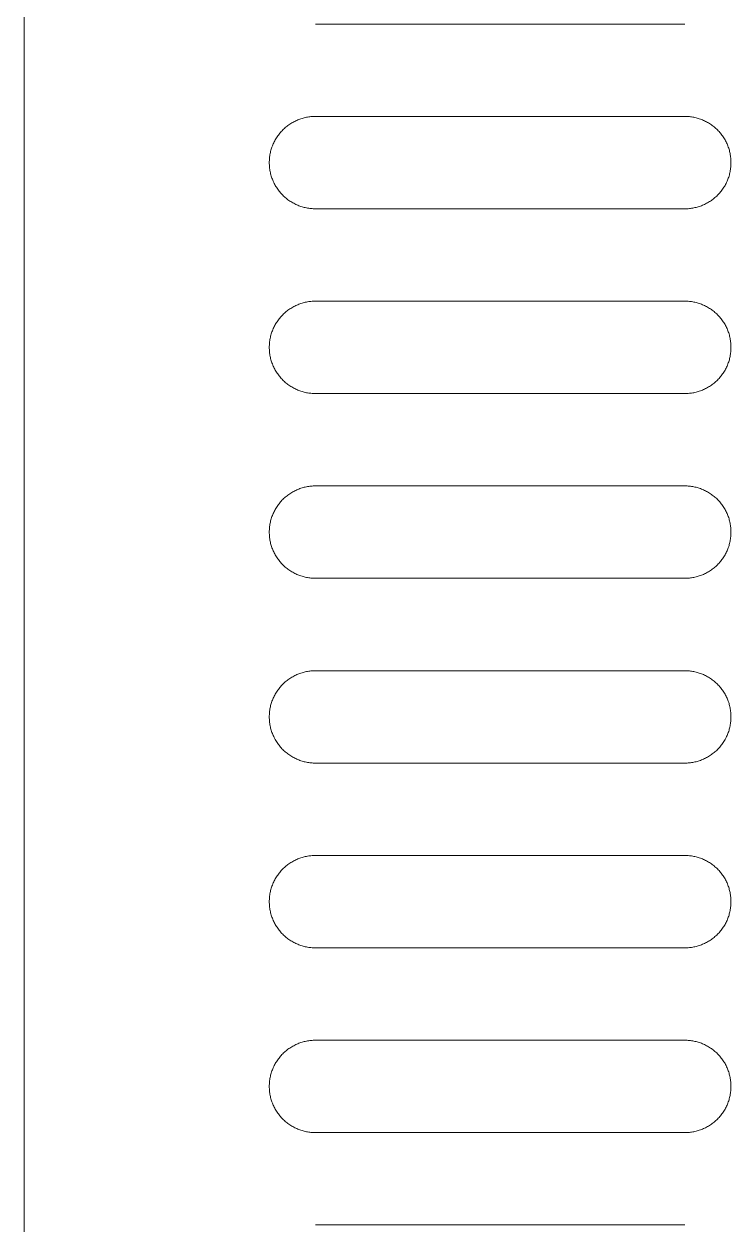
# Model space of a CAD drawing. Header units: millimetres. Extents: x -159872 to 386485, y -250577 to 158966.
# Drawn here: x 368306.4 to 368340.8, y 11184.6 to 11243.1 of the extents above; entities that cross this region are included whole.
import ezdxf

# ---------------------------------------------------------------- set-up
doc = ezdxf.new("R2010")
doc.units = ezdxf.units.MM
doc.layers.get('0').update_dxf_attribs({"lineweight": 25})
doc.layers.add('LDS-equipment-kitchen equipment', color=3, linetype='Continuous', lineweight=13)

# ---------------------------------------------------------------- blocks, each defined once
blk = doc.blocks.new('A$C9600e4bc')
at = {"linetype": 'Continuous', "transparency": 33554687}
for points in [[(0, 1395, 0), (682.4, 1395, 0)], [(80.2, 1383.05, 0), (80.2, 1383.05, 0)], [(89.2, 1383.05, 0), (89.2, 1383.05, 0)], [(98.2, 1383.05, 0), (98.2, 1383.05, 0)], [(107.2, 1383.05, 0), (107.2, 1383.05, 0)], [(116.2, 1383.05, 0), (116.2, 1383.05, 0)], [(125.2, 1383.05, 0), (125.2, 1383.05, 0)], [(73.45, 1380.8, 0), (73.45, 1362.8, 0)], [(77.95, 1380.8, 0), (77.95, 1362.8, 0)], [(82.45, 1380.8, 0), (82.45, 1362.8, 0)], [(86.95, 1380.8, 0), (86.95, 1362.8, 0)], [(91.45, 1380.8, 0), (91.45, 1362.8, 0)], [(95.95, 1380.8, 0), (95.95, 1362.8, 0)], [(100.45, 1380.8, 0), (100.45, 1362.8, 0)], [(104.95, 1380.8, 0), (104.95, 1362.8, 0)], [(109.45, 1380.8, 0), (109.45, 1362.8, 0)], [(113.95, 1380.8, 0), (113.95, 1362.8, 0)], [(118.45, 1380.8, 0), (118.45, 1362.8, 0)], [(122.95, 1380.8, 0), (122.95, 1362.8, 0)], [(127.45, 1380.8, 0), (127.45, 1362.8, 0)], [(131.95, 1380.8, 0), (131.95, 1362.8, 0)], [(80.2, 1360.55, 0), (80.2, 1360.55, 0)], [(89.2, 1360.55, 0), (89.2, 1360.55, 0)], [(98.2, 1360.55, 0), (98.2, 1360.55, 0)], [(107.2, 1360.55, 0), (107.2, 1360.55, 0)], [(116.2, 1360.55, 0), (116.2, 1360.55, 0)], [(125.2, 1360.55, 0), (125.2, 1360.55, 0)]]:
    blk.add_polyline3d(points, dxfattribs=at)
at = {"linetype": 'Continuous'}
for points in [[(77.95, 1380.8, 0), (77.951, 1380.855, 0), (77.953, 1380.91, 0), (77.956, 1380.966, 0), (77.961, 1381.021, 0), (77.967, 1381.075, 0), (77.974, 1381.13, 0), (77.983, 1381.185, 0), (77.993, 1381.239, 0), (78.005, 1381.293, 0), (78.017, 1381.347, 0), (78.031, 1381.4, 0), (78.047, 1381.453, 0), (78.064, 1381.506, 0), (78.082, 1381.558, 0), (78.101, 1381.61, 0), (78.121, 1381.661, 0), (78.143, 1381.712, 0), (78.166, 1381.762, 0), (78.19, 1381.812, 0), (78.216, 1381.861, 0), (78.242, 1381.909, 0), (78.27, 1381.957, 0), (78.299, 1382.004, 0), (78.329, 1382.05, 0), (78.36, 1382.096, 0), (78.393, 1382.14, 0), (78.426, 1382.184, 0), (78.461, 1382.227, 0), (78.496, 1382.27, 0), (78.533, 1382.311, 0), (78.57, 1382.351, 0), (78.609, 1382.391, 0), (78.649, 1382.43, 0), (78.689, 1382.467, 0), (78.73, 1382.504, 0), (78.773, 1382.539, 0), (78.816, 1382.574, 0), (78.86, 1382.607, 0), (78.904, 1382.64, 0), (78.95, 1382.671, 0), (78.996, 1382.701, 0), (79.043, 1382.73, 0), (79.091, 1382.758, 0), (79.139, 1382.784, 0), (79.188, 1382.81, 0), (79.238, 1382.834, 0), (79.288, 1382.857, 0), (79.339, 1382.879, 0), (79.39, 1382.899, 0), (79.442, 1382.918, 0), (79.494, 1382.936, 0), (79.547, 1382.953, 0), (79.6, 1382.969, 0), (79.653, 1382.983, 0), (79.707, 1382.995, 0), (79.761, 1383.007, 0), (79.815, 1383.017, 0), (79.87, 1383.026, 0), (79.925, 1383.033, 0), (79.979, 1383.039, 0), (80.034, 1383.044, 0), (80.09, 1383.047, 0), (80.145, 1383.049, 0), (80.2, 1383.05, 0)], [(80.2, 1383.05, 0), (80.255, 1383.049, 0), (80.31, 1383.047, 0), (80.366, 1383.044, 0), (80.421, 1383.039, 0), (80.475, 1383.033, 0), (80.53, 1383.026, 0), (80.585, 1383.017, 0), (80.639, 1383.007, 0), (80.693, 1382.995, 0), (80.747, 1382.983, 0), (80.8, 1382.969, 0), (80.853, 1382.953, 0), (80.906, 1382.936, 0), (80.958, 1382.918, 0), (81.01, 1382.899, 0), (81.061, 1382.879, 0), (81.112, 1382.857, 0), (81.162, 1382.834, 0), (81.212, 1382.81, 0), (81.261, 1382.784, 0), (81.309, 1382.758, 0), (81.357, 1382.73, 0), (81.404, 1382.701, 0), (81.45, 1382.671, 0), (81.496, 1382.64, 0), (81.54, 1382.607, 0), (81.584, 1382.574, 0), (81.627, 1382.539, 0), (81.67, 1382.504, 0), (81.711, 1382.467, 0), (81.751, 1382.43, 0), (81.791, 1382.391, 0), (81.83, 1382.351, 0), (81.867, 1382.311, 0), (81.904, 1382.27, 0), (81.939, 1382.227, 0), (81.974, 1382.184, 0), (82.007, 1382.14, 0), (82.04, 1382.096, 0), (82.071, 1382.05, 0), (82.101, 1382.004, 0), (82.13, 1381.957, 0), (82.158, 1381.909, 0), (82.184, 1381.861, 0), (82.21, 1381.812, 0), (82.234, 1381.762, 0), (82.257, 1381.712, 0), (82.279, 1381.661, 0), (82.299, 1381.61, 0), (82.318, 1381.558, 0), (82.336, 1381.506, 0), (82.353, 1381.453, 0), (82.368, 1381.4, 0), (82.383, 1381.347, 0), (82.395, 1381.293, 0), (82.407, 1381.239, 0), (82.417, 1381.185, 0), (82.426, 1381.13, 0), (82.433, 1381.075, 0), (82.439, 1381.021, 0), (82.444, 1380.966, 0), (82.447, 1380.91, 0), (82.449, 1380.855, 0), (82.45, 1380.8, 0)], [(86.95, 1380.8, 0), (86.951, 1380.855, 0), (86.953, 1380.91, 0), (86.956, 1380.966, 0), (86.961, 1381.021, 0), (86.967, 1381.075, 0), (86.974, 1381.13, 0), (86.983, 1381.185, 0), (86.993, 1381.239, 0), (87.005, 1381.293, 0), (87.017, 1381.347, 0), (87.032, 1381.4, 0), (87.047, 1381.453, 0), (87.064, 1381.506, 0), (87.082, 1381.558, 0), (87.101, 1381.61, 0), (87.121, 1381.661, 0), (87.143, 1381.712, 0), (87.166, 1381.762, 0), (87.19, 1381.812, 0), (87.216, 1381.861, 0), (87.242, 1381.909, 0), (87.27, 1381.957, 0), (87.299, 1382.004, 0), (87.329, 1382.05, 0), (87.36, 1382.096, 0), (87.393, 1382.14, 0), (87.426, 1382.184, 0), (87.461, 1382.227, 0), (87.496, 1382.27, 0), (87.533, 1382.311, 0), (87.57, 1382.351, 0), (87.609, 1382.391, 0), (87.649, 1382.43, 0), (87.689, 1382.467, 0), (87.73, 1382.504, 0), (87.773, 1382.539, 0), (87.816, 1382.574, 0), (87.86, 1382.607, 0), (87.904, 1382.64, 0), (87.95, 1382.671, 0), (87.996, 1382.701, 0), (88.043, 1382.73, 0), (88.091, 1382.758, 0), (88.139, 1382.784, 0), (88.188, 1382.81, 0), (88.238, 1382.834, 0), (88.288, 1382.857, 0), (88.339, 1382.879, 0), (88.39, 1382.899, 0), (88.442, 1382.918, 0), (88.494, 1382.936, 0), (88.547, 1382.953, 0), (88.6, 1382.969, 0), (88.653, 1382.983, 0), (88.707, 1382.995, 0), (88.761, 1383.007, 0), (88.815, 1383.017, 0), (88.87, 1383.026, 0), (88.925, 1383.033, 0), (88.979, 1383.039, 0), (89.035, 1383.044, 0), (89.09, 1383.047, 0), (89.145, 1383.049, 0), (89.2, 1383.05, 0)], [(89.2, 1383.05, 0), (89.255, 1383.049, 0), (89.31, 1383.047, 0), (89.366, 1383.044, 0), (89.421, 1383.039, 0), (89.475, 1383.033, 0), (89.53, 1383.026, 0), (89.585, 1383.017, 0), (89.639, 1383.007, 0), (89.693, 1382.995, 0), (89.747, 1382.983, 0), (89.8, 1382.969, 0), (89.853, 1382.953, 0), (89.906, 1382.936, 0), (89.958, 1382.918, 0), (90.01, 1382.899, 0), (90.061, 1382.879, 0), (90.112, 1382.857, 0), (90.162, 1382.834, 0), (90.212, 1382.81, 0), (90.261, 1382.784, 0), (90.309, 1382.758, 0), (90.357, 1382.73, 0), (90.404, 1382.701, 0), (90.45, 1382.671, 0), (90.496, 1382.64, 0), (90.54, 1382.607, 0), (90.584, 1382.574, 0), (90.627, 1382.539, 0), (90.67, 1382.504, 0), (90.711, 1382.467, 0), (90.751, 1382.43, 0), (90.791, 1382.391, 0), (90.83, 1382.351, 0), (90.867, 1382.311, 0), (90.904, 1382.27, 0), (90.939, 1382.227, 0), (90.974, 1382.184, 0), (91.007, 1382.14, 0), (91.04, 1382.096, 0), (91.071, 1382.05, 0), (91.101, 1382.004, 0), (91.13, 1381.957, 0), (91.158, 1381.909, 0), (91.184, 1381.861, 0), (91.21, 1381.812, 0), (91.234, 1381.762, 0), (91.257, 1381.712, 0), (91.279, 1381.661, 0), (91.299, 1381.61, 0), (91.319, 1381.558, 0), (91.336, 1381.506, 0), (91.353, 1381.453, 0), (91.369, 1381.4, 0), (91.383, 1381.347, 0), (91.395, 1381.293, 0), (91.407, 1381.239, 0), (91.417, 1381.185, 0), (91.426, 1381.13, 0), (91.433, 1381.075, 0), (91.439, 1381.021, 0), (91.444, 1380.966, 0), (91.447, 1380.91, 0), (91.449, 1380.855, 0), (91.45, 1380.8, 0)], [(95.95, 1380.8, 0), (95.951, 1380.855, 0), (95.953, 1380.91, 0), (95.956, 1380.966, 0), (95.961, 1381.021, 0), (95.967, 1381.075, 0), (95.974, 1381.13, 0), (95.983, 1381.185, 0), (95.993, 1381.239, 0), (96.005, 1381.293, 0), (96.017, 1381.347, 0), (96.031, 1381.4, 0), (96.047, 1381.453, 0), (96.064, 1381.506, 0), (96.081, 1381.558, 0), (96.101, 1381.61, 0), (96.121, 1381.661, 0), (96.143, 1381.712, 0), (96.166, 1381.762, 0), (96.19, 1381.812, 0), (96.216, 1381.861, 0), (96.242, 1381.909, 0), (96.27, 1381.957, 0), (96.299, 1382.004, 0), (96.329, 1382.05, 0), (96.36, 1382.096, 0), (96.393, 1382.14, 0), (96.426, 1382.184, 0), (96.461, 1382.227, 0), (96.496, 1382.27, 0), (96.533, 1382.311, 0), (96.57, 1382.351, 0), (96.609, 1382.391, 0), (96.649, 1382.43, 0), (96.689, 1382.467, 0), (96.73, 1382.504, 0), (96.773, 1382.539, 0), (96.816, 1382.574, 0), (96.86, 1382.607, 0), (96.904, 1382.64, 0), (96.95, 1382.671, 0), (96.996, 1382.701, 0), (97.043, 1382.73, 0), (97.091, 1382.758, 0), (97.139, 1382.784, 0), (97.188, 1382.81, 0), (97.238, 1382.834, 0), (97.288, 1382.857, 0), (97.339, 1382.879, 0), (97.39, 1382.899, 0), (97.442, 1382.918, 0), (97.494, 1382.936, 0), (97.547, 1382.953, 0), (97.6, 1382.969, 0), (97.653, 1382.983, 0), (97.707, 1382.995, 0), (97.761, 1383.007, 0), (97.815, 1383.017, 0), (97.87, 1383.026, 0), (97.925, 1383.033, 0), (97.979, 1383.039, 0), (98.034, 1383.044, 0), (98.09, 1383.047, 0), (98.145, 1383.049, 0), (98.2, 1383.05, 0)], [(98.2, 1383.05, 0), (98.255, 1383.049, 0), (98.31, 1383.047, 0), (98.365, 1383.044, 0), (98.421, 1383.039, 0), (98.475, 1383.033, 0), (98.53, 1383.026, 0), (98.585, 1383.017, 0), (98.639, 1383.007, 0), (98.693, 1382.995, 0), (98.747, 1382.983, 0), (98.8, 1382.969, 0), (98.853, 1382.953, 0), (98.906, 1382.936, 0), (98.958, 1382.918, 0), (99.01, 1382.899, 0), (99.061, 1382.879, 0), (99.112, 1382.857, 0), (99.162, 1382.834, 0), (99.212, 1382.81, 0), (99.261, 1382.784, 0), (99.309, 1382.758, 0), (99.357, 1382.73, 0), (99.404, 1382.701, 0), (99.45, 1382.671, 0), (99.496, 1382.64, 0), (99.54, 1382.607, 0), (99.584, 1382.574, 0), (99.627, 1382.539, 0), (99.67, 1382.504, 0), (99.711, 1382.467, 0), (99.751, 1382.43, 0), (99.791, 1382.391, 0), (99.83, 1382.351, 0), (99.867, 1382.311, 0), (99.904, 1382.27, 0), (99.939, 1382.227, 0), (99.974, 1382.184, 0), (100.007, 1382.14, 0), (100.04, 1382.096, 0), (100.071, 1382.05, 0), (100.101, 1382.004, 0), (100.13, 1381.957, 0), (100.158, 1381.909, 0), (100.184, 1381.861, 0), (100.21, 1381.812, 0), (100.234, 1381.762, 0), (100.257, 1381.712, 0), (100.279, 1381.661, 0), (100.299, 1381.61, 0), (100.318, 1381.558, 0), (100.336, 1381.506, 0), (100.353, 1381.453, 0), (100.368, 1381.4, 0), (100.383, 1381.347, 0), (100.395, 1381.293, 0), (100.407, 1381.239, 0), (100.417, 1381.185, 0), (100.426, 1381.13, 0), (100.433, 1381.075, 0), (100.439, 1381.021, 0), (100.444, 1380.966, 0), (100.447, 1380.91, 0), (100.449, 1380.855, 0), (100.45, 1380.8, 0)], [(104.95, 1380.8, 0), (104.951, 1380.855, 0), (104.953, 1380.91, 0), (104.956, 1380.966, 0), (104.961, 1381.021, 0), (104.967, 1381.075, 0), (104.974, 1381.13, 0), (104.983, 1381.185, 0), (104.993, 1381.239, 0), (105.005, 1381.293, 0), (105.017, 1381.347, 0), (105.032, 1381.4, 0), (105.047, 1381.453, 0), (105.064, 1381.506, 0), (105.082, 1381.558, 0), (105.101, 1381.61, 0), (105.121, 1381.661, 0), (105.143, 1381.712, 0), (105.166, 1381.762, 0), (105.19, 1381.812, 0), (105.216, 1381.861, 0), (105.242, 1381.909, 0), (105.27, 1381.957, 0), (105.299, 1382.004, 0), (105.329, 1382.05, 0), (105.36, 1382.096, 0), (105.393, 1382.14, 0), (105.426, 1382.184, 0), (105.461, 1382.227, 0), (105.496, 1382.27, 0), (105.533, 1382.311, 0), (105.57, 1382.351, 0), (105.609, 1382.391, 0), (105.649, 1382.43, 0), (105.689, 1382.467, 0), (105.73, 1382.504, 0), (105.773, 1382.539, 0), (105.816, 1382.574, 0), (105.86, 1382.607, 0), (105.904, 1382.64, 0), (105.95, 1382.671, 0), (105.996, 1382.701, 0), (106.043, 1382.73, 0), (106.091, 1382.758, 0), (106.139, 1382.784, 0), (106.188, 1382.81, 0), (106.238, 1382.834, 0), (106.288, 1382.857, 0), (106.339, 1382.879, 0), (106.39, 1382.899, 0), (106.442, 1382.918, 0), (106.494, 1382.936, 0), (106.547, 1382.953, 0), (106.6, 1382.969, 0), (106.653, 1382.983, 0), (106.707, 1382.995, 0), (106.761, 1383.007, 0), (106.815, 1383.017, 0), (106.87, 1383.026, 0), (106.925, 1383.033, 0), (106.979, 1383.039, 0), (107.034, 1383.044, 0), (107.09, 1383.047, 0), (107.145, 1383.049, 0), (107.2, 1383.05, 0)], [(107.2, 1383.05, 0), (107.255, 1383.049, 0), (107.31, 1383.047, 0), (107.366, 1383.044, 0), (107.421, 1383.039, 0), (107.475, 1383.033, 0), (107.53, 1383.026, 0), (107.585, 1383.017, 0), (107.639, 1383.007, 0), (107.693, 1382.995, 0), (107.747, 1382.983, 0), (107.8, 1382.969, 0), (107.853, 1382.953, 0), (107.906, 1382.936, 0), (107.958, 1382.918, 0), (108.01, 1382.899, 0), (108.061, 1382.879, 0), (108.112, 1382.857, 0), (108.162, 1382.834, 0), (108.212, 1382.81, 0), (108.261, 1382.784, 0), (108.309, 1382.758, 0), (108.357, 1382.73, 0), (108.404, 1382.701, 0), (108.45, 1382.671, 0), (108.496, 1382.64, 0), (108.54, 1382.607, 0), (108.584, 1382.574, 0), (108.627, 1382.539, 0), (108.67, 1382.504, 0), (108.711, 1382.467, 0), (108.751, 1382.43, 0), (108.791, 1382.391, 0), (108.83, 1382.351, 0), (108.867, 1382.311, 0), (108.904, 1382.27, 0), (108.939, 1382.227, 0), (108.974, 1382.184, 0), (109.007, 1382.14, 0), (109.04, 1382.096, 0), (109.071, 1382.05, 0), (109.101, 1382.004, 0), (109.13, 1381.957, 0), (109.158, 1381.909, 0), (109.184, 1381.861, 0), (109.21, 1381.812, 0), (109.234, 1381.762, 0), (109.257, 1381.712, 0), (109.279, 1381.661, 0), (109.299, 1381.61, 0), (109.318, 1381.558, 0), (109.336, 1381.506, 0), (109.353, 1381.453, 0), (109.369, 1381.4, 0), (109.383, 1381.347, 0), (109.395, 1381.293, 0), (109.407, 1381.239, 0), (109.417, 1381.185, 0), (109.426, 1381.13, 0), (109.433, 1381.075, 0), (109.439, 1381.021, 0), (109.444, 1380.966, 0), (109.447, 1380.91, 0), (109.449, 1380.855, 0), (109.45, 1380.8, 0)], [(113.95, 1380.8, 0), (113.951, 1380.855, 0), (113.953, 1380.91, 0), (113.956, 1380.966, 0), (113.961, 1381.021, 0), (113.967, 1381.075, 0), (113.974, 1381.13, 0), (113.983, 1381.185, 0), (113.993, 1381.239, 0), (114.005, 1381.293, 0), (114.017, 1381.347, 0), (114.031, 1381.4, 0), (114.047, 1381.453, 0), (114.064, 1381.506, 0), (114.081, 1381.558, 0), (114.101, 1381.61, 0), (114.121, 1381.661, 0), (114.143, 1381.712, 0), (114.166, 1381.762, 0), (114.19, 1381.812, 0), (114.216, 1381.861, 0), (114.242, 1381.909, 0), (114.27, 1381.957, 0), (114.299, 1382.004, 0), (114.329, 1382.05, 0), (114.36, 1382.096, 0), (114.393, 1382.14, 0), (114.426, 1382.184, 0), (114.461, 1382.227, 0), (114.496, 1382.27, 0), (114.533, 1382.311, 0), (114.57, 1382.351, 0), (114.609, 1382.391, 0), (114.648, 1382.43, 0), (114.689, 1382.467, 0), (114.73, 1382.504, 0), (114.773, 1382.539, 0), (114.816, 1382.574, 0), (114.86, 1382.607, 0), (114.904, 1382.64, 0), (114.95, 1382.671, 0), (114.996, 1382.701, 0), (115.043, 1382.73, 0), (115.091, 1382.758, 0), (115.139, 1382.784, 0), (115.188, 1382.81, 0), (115.238, 1382.834, 0), (115.288, 1382.857, 0), (115.339, 1382.879, 0), (115.39, 1382.899, 0), (115.442, 1382.918, 0), (115.494, 1382.936, 0), (115.547, 1382.953, 0), (115.6, 1382.969, 0), (115.653, 1382.983, 0), (115.707, 1382.995, 0), (115.761, 1383.007, 0), (115.815, 1383.017, 0), (115.87, 1383.026, 0), (115.925, 1383.033, 0), (115.979, 1383.039, 0), (116.034, 1383.044, 0), (116.09, 1383.047, 0), (116.145, 1383.049, 0), (116.2, 1383.05, 0)], [(116.2, 1383.05, 0), (116.255, 1383.049, 0), (116.31, 1383.047, 0), (116.365, 1383.044, 0), (116.42, 1383.039, 0), (116.475, 1383.033, 0), (116.53, 1383.026, 0), (116.585, 1383.017, 0), (116.639, 1383.007, 0), (116.693, 1382.995, 0), (116.747, 1382.983, 0), (116.8, 1382.969, 0), (116.853, 1382.953, 0), (116.906, 1382.936, 0), (116.958, 1382.918, 0), (117.01, 1382.899, 0), (117.061, 1382.879, 0), (117.112, 1382.857, 0), (117.162, 1382.834, 0), (117.212, 1382.81, 0), (117.261, 1382.784, 0), (117.309, 1382.758, 0), (117.357, 1382.73, 0), (117.404, 1382.701, 0), (117.45, 1382.671, 0), (117.496, 1382.64, 0), (117.54, 1382.607, 0), (117.584, 1382.574, 0), (117.627, 1382.539, 0), (117.67, 1382.504, 0), (117.711, 1382.467, 0), (117.751, 1382.43, 0), (117.791, 1382.391, 0), (117.83, 1382.351, 0), (117.867, 1382.311, 0), (117.904, 1382.27, 0), (117.939, 1382.227, 0), (117.974, 1382.184, 0), (118.007, 1382.14, 0), (118.04, 1382.096, 0), (118.071, 1382.05, 0), (118.101, 1382.004, 0), (118.13, 1381.957, 0), (118.158, 1381.909, 0), (118.184, 1381.861, 0), (118.21, 1381.812, 0), (118.234, 1381.762, 0), (118.257, 1381.712, 0), (118.279, 1381.661, 0), (118.299, 1381.61, 0), (118.318, 1381.558, 0), (118.336, 1381.506, 0), (118.353, 1381.453, 0), (118.368, 1381.4, 0), (118.383, 1381.347, 0), (118.395, 1381.293, 0), (118.407, 1381.239, 0), (118.417, 1381.185, 0), (118.426, 1381.13, 0), (118.433, 1381.075, 0), (118.439, 1381.021, 0), (118.444, 1380.966, 0), (118.447, 1380.91, 0), (118.449, 1380.855, 0), (118.45, 1380.8, 0)], [(122.95, 1380.8, 0), (122.951, 1380.855, 0), (122.953, 1380.91, 0), (122.956, 1380.966, 0), (122.961, 1381.021, 0), (122.967, 1381.075, 0), (122.974, 1381.13, 0), (122.983, 1381.185, 0), (122.993, 1381.239, 0), (123.005, 1381.293, 0), (123.017, 1381.347, 0), (123.031, 1381.4, 0), (123.047, 1381.453, 0), (123.064, 1381.506, 0), (123.082, 1381.558, 0), (123.101, 1381.61, 0), (123.121, 1381.661, 0), (123.143, 1381.712, 0), (123.166, 1381.762, 0), (123.19, 1381.812, 0), (123.216, 1381.861, 0), (123.242, 1381.909, 0), (123.27, 1381.957, 0), (123.299, 1382.004, 0), (123.329, 1382.05, 0), (123.36, 1382.096, 0), (123.393, 1382.14, 0), (123.426, 1382.184, 0), (123.461, 1382.227, 0), (123.496, 1382.27, 0), (123.533, 1382.311, 0), (123.57, 1382.351, 0), (123.609, 1382.391, 0), (123.649, 1382.43, 0), (123.689, 1382.467, 0), (123.73, 1382.504, 0), (123.773, 1382.539, 0), (123.816, 1382.574, 0), (123.86, 1382.607, 0), (123.904, 1382.64, 0), (123.95, 1382.671, 0), (123.996, 1382.701, 0), (124.043, 1382.73, 0), (124.091, 1382.758, 0), (124.139, 1382.784, 0), (124.188, 1382.81, 0), (124.238, 1382.834, 0), (124.288, 1382.857, 0), (124.339, 1382.879, 0), (124.39, 1382.899, 0), (124.442, 1382.918, 0), (124.494, 1382.936, 0), (124.547, 1382.953, 0), (124.6, 1382.969, 0), (124.653, 1382.983, 0), (124.707, 1382.995, 0), (124.761, 1383.007, 0), (124.815, 1383.017, 0), (124.87, 1383.026, 0), (124.925, 1383.033, 0), (124.979, 1383.039, 0), (125.034, 1383.044, 0), (125.09, 1383.047, 0), (125.145, 1383.049, 0), (125.2, 1383.05, 0)], [(125.2, 1383.05, 0), (125.255, 1383.049, 0), (125.31, 1383.047, 0), (125.366, 1383.044, 0), (125.421, 1383.039, 0), (125.475, 1383.033, 0), (125.53, 1383.026, 0), (125.585, 1383.017, 0), (125.639, 1383.007, 0), (125.693, 1382.995, 0), (125.747, 1382.983, 0), (125.8, 1382.969, 0), (125.853, 1382.953, 0), (125.906, 1382.936, 0), (125.958, 1382.918, 0), (126.01, 1382.899, 0), (126.061, 1382.879, 0), (126.112, 1382.857, 0), (126.162, 1382.834, 0), (126.212, 1382.81, 0), (126.261, 1382.784, 0), (126.309, 1382.758, 0), (126.357, 1382.73, 0), (126.404, 1382.701, 0), (126.45, 1382.671, 0), (126.496, 1382.64, 0), (126.54, 1382.607, 0), (126.584, 1382.574, 0), (126.627, 1382.539, 0), (126.67, 1382.504, 0), (126.711, 1382.467, 0), (126.751, 1382.43, 0), (126.791, 1382.391, 0), (126.83, 1382.351, 0), (126.867, 1382.311, 0), (126.904, 1382.27, 0), (126.939, 1382.227, 0), (126.974, 1382.184, 0), (127.007, 1382.14, 0), (127.04, 1382.096, 0), (127.071, 1382.05, 0), (127.101, 1382.004, 0), (127.13, 1381.957, 0), (127.158, 1381.909, 0), (127.184, 1381.861, 0), (127.21, 1381.812, 0), (127.234, 1381.762, 0), (127.257, 1381.712, 0), (127.279, 1381.661, 0), (127.299, 1381.61, 0), (127.318, 1381.558, 0), (127.336, 1381.506, 0), (127.353, 1381.453, 0), (127.368, 1381.4, 0), (127.383, 1381.347, 0), (127.395, 1381.293, 0), (127.407, 1381.239, 0), (127.417, 1381.185, 0), (127.426, 1381.13, 0), (127.433, 1381.075, 0), (127.439, 1381.021, 0), (127.444, 1380.966, 0), (127.447, 1380.91, 0), (127.449, 1380.855, 0), (127.45, 1380.8, 0)], [(80.2, 1360.55, 0), (80.145, 1360.551, 0), (80.09, 1360.553, 0), (80.034, 1360.556, 0), (79.979, 1360.561, 0), (79.925, 1360.567, 0), (79.87, 1360.574, 0), (79.815, 1360.583, 0), (79.761, 1360.593, 0), (79.707, 1360.605, 0), (79.653, 1360.617, 0), (79.6, 1360.631, 0), (79.547, 1360.647, 0), (79.494, 1360.663, 0), (79.442, 1360.681, 0), (79.39, 1360.701, 0), (79.339, 1360.721, 0), (79.288, 1360.743, 0), (79.238, 1360.766, 0), (79.188, 1360.79, 0), (79.139, 1360.816, 0), (79.091, 1360.842, 0), (79.043, 1360.87, 0), (78.996, 1360.899, 0), (78.95, 1360.929, 0), (78.904, 1360.96, 0), (78.86, 1360.993, 0), (78.816, 1361.026, 0), (78.773, 1361.061, 0), (78.73, 1361.096, 0), (78.689, 1361.133, 0), (78.649, 1361.17, 0), (78.609, 1361.209, 0), (78.57, 1361.248, 0), (78.533, 1361.289, 0), (78.496, 1361.33, 0), (78.461, 1361.373, 0), (78.426, 1361.416, 0), (78.393, 1361.46, 0), (78.36, 1361.504, 0), (78.329, 1361.55, 0), (78.299, 1361.596, 0), (78.27, 1361.643, 0), (78.242, 1361.691, 0), (78.216, 1361.739, 0), (78.19, 1361.788, 0), (78.166, 1361.838, 0), (78.143, 1361.888, 0), (78.121, 1361.939, 0), (78.101, 1361.99, 0), (78.082, 1362.042, 0), (78.064, 1362.094, 0), (78.047, 1362.147, 0), (78.031, 1362.2, 0), (78.017, 1362.253, 0), (78.005, 1362.307, 0), (77.993, 1362.361, 0), (77.983, 1362.415, 0), (77.974, 1362.47, 0), (77.967, 1362.525, 0), (77.961, 1362.579, 0), (77.956, 1362.634, 0), (77.953, 1362.69, 0), (77.951, 1362.745, 0), (77.95, 1362.8, 0)], [(82.45, 1362.8, 0), (82.449, 1362.745, 0), (82.447, 1362.69, 0), (82.444, 1362.634, 0), (82.439, 1362.579, 0), (82.433, 1362.525, 0), (82.426, 1362.47, 0), (82.417, 1362.415, 0), (82.407, 1362.361, 0), (82.395, 1362.307, 0), (82.383, 1362.253, 0), (82.368, 1362.2, 0), (82.353, 1362.147, 0), (82.336, 1362.094, 0), (82.318, 1362.042, 0), (82.299, 1361.99, 0), (82.279, 1361.939, 0), (82.257, 1361.888, 0), (82.234, 1361.838, 0), (82.21, 1361.788, 0), (82.184, 1361.739, 0), (82.158, 1361.691, 0), (82.13, 1361.643, 0), (82.101, 1361.596, 0), (82.071, 1361.55, 0), (82.04, 1361.504, 0), (82.007, 1361.46, 0), (81.974, 1361.416, 0), (81.939, 1361.373, 0), (81.904, 1361.33, 0), (81.867, 1361.289, 0), (81.83, 1361.248, 0), (81.791, 1361.209, 0), (81.751, 1361.17, 0), (81.711, 1361.133, 0), (81.67, 1361.096, 0), (81.627, 1361.061, 0), (81.584, 1361.026, 0), (81.54, 1360.993, 0), (81.496, 1360.96, 0), (81.45, 1360.929, 0), (81.404, 1360.899, 0), (81.357, 1360.87, 0), (81.309, 1360.842, 0), (81.261, 1360.816, 0), (81.212, 1360.79, 0), (81.162, 1360.766, 0), (81.112, 1360.743, 0), (81.061, 1360.721, 0), (81.01, 1360.701, 0), (80.958, 1360.681, 0), (80.906, 1360.663, 0), (80.853, 1360.647, 0), (80.8, 1360.631, 0), (80.747, 1360.617, 0), (80.693, 1360.605, 0), (80.639, 1360.593, 0), (80.585, 1360.583, 0), (80.53, 1360.574, 0), (80.475, 1360.567, 0), (80.421, 1360.561, 0), (80.366, 1360.556, 0), (80.31, 1360.553, 0), (80.255, 1360.551, 0), (80.2, 1360.55, 0)], [(89.2, 1360.55, 0), (89.145, 1360.551, 0), (89.09, 1360.553, 0), (89.035, 1360.556, 0), (88.979, 1360.561, 0), (88.925, 1360.567, 0), (88.87, 1360.574, 0), (88.815, 1360.583, 0), (88.761, 1360.593, 0), (88.707, 1360.605, 0), (88.653, 1360.617, 0), (88.6, 1360.631, 0), (88.547, 1360.647, 0), (88.494, 1360.663, 0), (88.442, 1360.681, 0), (88.39, 1360.701, 0), (88.339, 1360.721, 0), (88.288, 1360.743, 0), (88.238, 1360.766, 0), (88.188, 1360.79, 0), (88.139, 1360.816, 0), (88.091, 1360.842, 0), (88.043, 1360.87, 0), (87.996, 1360.899, 0), (87.95, 1360.929, 0), (87.904, 1360.96, 0), (87.86, 1360.993, 0), (87.816, 1361.026, 0), (87.773, 1361.061, 0), (87.73, 1361.096, 0), (87.689, 1361.133, 0), (87.649, 1361.17, 0), (87.609, 1361.209, 0), (87.57, 1361.248, 0), (87.533, 1361.289, 0), (87.496, 1361.33, 0), (87.461, 1361.373, 0), (87.426, 1361.416, 0), (87.393, 1361.46, 0), (87.36, 1361.504, 0), (87.329, 1361.55, 0), (87.299, 1361.596, 0), (87.27, 1361.643, 0), (87.242, 1361.691, 0), (87.216, 1361.739, 0), (87.19, 1361.788, 0), (87.166, 1361.838, 0), (87.143, 1361.888, 0), (87.121, 1361.939, 0), (87.101, 1361.99, 0), (87.082, 1362.042, 0), (87.064, 1362.094, 0), (87.047, 1362.147, 0), (87.032, 1362.2, 0), (87.017, 1362.253, 0), (87.005, 1362.307, 0), (86.993, 1362.361, 0), (86.983, 1362.415, 0), (86.974, 1362.47, 0), (86.967, 1362.525, 0), (86.961, 1362.579, 0), (86.956, 1362.634, 0), (86.953, 1362.69, 0), (86.951, 1362.745, 0), (86.95, 1362.8, 0)], [(91.45, 1362.8, 0), (91.449, 1362.745, 0), (91.447, 1362.69, 0), (91.444, 1362.634, 0), (91.439, 1362.579, 0), (91.433, 1362.525, 0), (91.426, 1362.47, 0), (91.417, 1362.415, 0), (91.407, 1362.361, 0), (91.395, 1362.307, 0), (91.383, 1362.253, 0), (91.369, 1362.2, 0), (91.353, 1362.147, 0), (91.336, 1362.094, 0), (91.319, 1362.042, 0), (91.299, 1361.99, 0), (91.279, 1361.939, 0), (91.257, 1361.888, 0), (91.234, 1361.838, 0), (91.21, 1361.788, 0), (91.184, 1361.739, 0), (91.158, 1361.691, 0), (91.13, 1361.643, 0), (91.101, 1361.596, 0), (91.071, 1361.55, 0), (91.04, 1361.504, 0), (91.007, 1361.46, 0), (90.974, 1361.416, 0), (90.939, 1361.373, 0), (90.904, 1361.33, 0), (90.867, 1361.289, 0), (90.83, 1361.248, 0), (90.791, 1361.209, 0), (90.751, 1361.17, 0), (90.711, 1361.133, 0), (90.67, 1361.096, 0), (90.627, 1361.061, 0), (90.584, 1361.026, 0), (90.54, 1360.993, 0), (90.496, 1360.96, 0), (90.45, 1360.929, 0), (90.404, 1360.899, 0), (90.357, 1360.87, 0), (90.309, 1360.842, 0), (90.261, 1360.816, 0), (90.212, 1360.79, 0), (90.162, 1360.766, 0), (90.112, 1360.743, 0), (90.061, 1360.721, 0), (90.01, 1360.701, 0), (89.958, 1360.681, 0), (89.906, 1360.663, 0), (89.853, 1360.647, 0), (89.8, 1360.631, 0), (89.747, 1360.617, 0), (89.693, 1360.605, 0), (89.639, 1360.593, 0), (89.585, 1360.583, 0), (89.53, 1360.574, 0), (89.475, 1360.567, 0), (89.421, 1360.561, 0), (89.366, 1360.556, 0), (89.31, 1360.553, 0), (89.255, 1360.551, 0), (89.2, 1360.55, 0)], [(98.2, 1360.55, 0), (98.145, 1360.551, 0), (98.09, 1360.553, 0), (98.034, 1360.556, 0), (97.979, 1360.561, 0), (97.925, 1360.567, 0), (97.87, 1360.574, 0), (97.815, 1360.583, 0), (97.761, 1360.593, 0), (97.707, 1360.605, 0), (97.653, 1360.617, 0), (97.6, 1360.631, 0), (97.547, 1360.647, 0), (97.494, 1360.663, 0), (97.442, 1360.681, 0), (97.39, 1360.701, 0), (97.339, 1360.721, 0), (97.288, 1360.743, 0), (97.238, 1360.766, 0), (97.188, 1360.79, 0), (97.139, 1360.816, 0), (97.091, 1360.842, 0), (97.043, 1360.87, 0), (96.996, 1360.899, 0), (96.95, 1360.929, 0), (96.904, 1360.96, 0), (96.86, 1360.993, 0), (96.816, 1361.026, 0), (96.773, 1361.061, 0), (96.73, 1361.096, 0), (96.689, 1361.133, 0), (96.649, 1361.17, 0), (96.609, 1361.209, 0), (96.57, 1361.248, 0), (96.533, 1361.289, 0), (96.496, 1361.33, 0), (96.461, 1361.373, 0), (96.426, 1361.416, 0), (96.393, 1361.46, 0), (96.36, 1361.504, 0), (96.329, 1361.55, 0), (96.299, 1361.596, 0), (96.27, 1361.643, 0), (96.242, 1361.691, 0), (96.216, 1361.739, 0), (96.19, 1361.788, 0), (96.166, 1361.838, 0), (96.143, 1361.888, 0), (96.121, 1361.939, 0), (96.101, 1361.99, 0), (96.081, 1362.042, 0), (96.064, 1362.094, 0), (96.047, 1362.147, 0), (96.031, 1362.2, 0), (96.017, 1362.253, 0), (96.005, 1362.307, 0), (95.993, 1362.361, 0), (95.983, 1362.415, 0), (95.974, 1362.47, 0), (95.967, 1362.525, 0), (95.961, 1362.579, 0), (95.956, 1362.634, 0), (95.953, 1362.69, 0), (95.951, 1362.745, 0), (95.95, 1362.8, 0)], [(100.45, 1362.8, 0), (100.449, 1362.745, 0), (100.447, 1362.69, 0), (100.444, 1362.634, 0), (100.439, 1362.579, 0), (100.433, 1362.525, 0), (100.426, 1362.47, 0), (100.417, 1362.415, 0), (100.407, 1362.361, 0), (100.395, 1362.307, 0), (100.383, 1362.253, 0), (100.368, 1362.2, 0), (100.353, 1362.147, 0), (100.336, 1362.094, 0), (100.318, 1362.042, 0), (100.299, 1361.99, 0), (100.279, 1361.939, 0), (100.257, 1361.888, 0), (100.234, 1361.838, 0), (100.21, 1361.788, 0), (100.184, 1361.739, 0), (100.158, 1361.691, 0), (100.13, 1361.643, 0), (100.101, 1361.596, 0), (100.071, 1361.55, 0), (100.04, 1361.504, 0), (100.007, 1361.46, 0), (99.974, 1361.416, 0), (99.939, 1361.373, 0), (99.904, 1361.33, 0), (99.867, 1361.289, 0), (99.83, 1361.248, 0), (99.791, 1361.209, 0), (99.751, 1361.17, 0), (99.711, 1361.133, 0), (99.67, 1361.096, 0), (99.627, 1361.061, 0), (99.584, 1361.026, 0), (99.54, 1360.993, 0), (99.496, 1360.96, 0), (99.45, 1360.929, 0), (99.404, 1360.899, 0), (99.357, 1360.87, 0), (99.309, 1360.842, 0), (99.261, 1360.816, 0), (99.212, 1360.79, 0), (99.162, 1360.766, 0), (99.112, 1360.743, 0), (99.061, 1360.721, 0), (99.01, 1360.701, 0), (98.958, 1360.681, 0), (98.906, 1360.663, 0), (98.853, 1360.647, 0), (98.8, 1360.631, 0), (98.747, 1360.617, 0), (98.693, 1360.605, 0), (98.639, 1360.593, 0), (98.585, 1360.583, 0), (98.53, 1360.574, 0), (98.475, 1360.567, 0), (98.421, 1360.561, 0), (98.365, 1360.556, 0), (98.31, 1360.553, 0), (98.255, 1360.551, 0), (98.2, 1360.55, 0)], [(107.2, 1360.55, 0), (107.145, 1360.551, 0), (107.09, 1360.553, 0), (107.034, 1360.556, 0), (106.979, 1360.561, 0), (106.925, 1360.567, 0), (106.87, 1360.574, 0), (106.815, 1360.583, 0), (106.761, 1360.593, 0), (106.707, 1360.605, 0), (106.653, 1360.617, 0), (106.6, 1360.631, 0), (106.547, 1360.647, 0), (106.494, 1360.663, 0), (106.442, 1360.681, 0), (106.39, 1360.701, 0), (106.339, 1360.721, 0), (106.288, 1360.743, 0), (106.238, 1360.766, 0), (106.188, 1360.79, 0), (106.139, 1360.816, 0), (106.091, 1360.842, 0), (106.043, 1360.87, 0), (105.996, 1360.899, 0), (105.95, 1360.929, 0), (105.904, 1360.96, 0), (105.86, 1360.993, 0), (105.816, 1361.026, 0), (105.773, 1361.061, 0), (105.73, 1361.096, 0), (105.689, 1361.133, 0), (105.649, 1361.17, 0), (105.609, 1361.209, 0), (105.57, 1361.248, 0), (105.533, 1361.289, 0), (105.496, 1361.33, 0), (105.461, 1361.373, 0), (105.426, 1361.416, 0), (105.393, 1361.46, 0), (105.36, 1361.504, 0), (105.329, 1361.55, 0), (105.299, 1361.596, 0), (105.27, 1361.643, 0), (105.242, 1361.691, 0), (105.216, 1361.739, 0), (105.19, 1361.788, 0), (105.166, 1361.838, 0), (105.143, 1361.888, 0), (105.121, 1361.939, 0), (105.101, 1361.99, 0), (105.082, 1362.042, 0), (105.064, 1362.094, 0), (105.047, 1362.147, 0), (105.032, 1362.2, 0), (105.017, 1362.253, 0), (105.005, 1362.307, 0), (104.993, 1362.361, 0), (104.983, 1362.415, 0), (104.974, 1362.47, 0), (104.967, 1362.525, 0), (104.961, 1362.579, 0), (104.956, 1362.634, 0), (104.953, 1362.69, 0), (104.951, 1362.745, 0), (104.95, 1362.8, 0)], [(109.45, 1362.8, 0), (109.449, 1362.745, 0), (109.447, 1362.69, 0), (109.444, 1362.634, 0), (109.439, 1362.579, 0), (109.433, 1362.525, 0), (109.426, 1362.47, 0), (109.417, 1362.415, 0), (109.407, 1362.361, 0), (109.395, 1362.307, 0), (109.383, 1362.253, 0), (109.369, 1362.2, 0), (109.353, 1362.147, 0), (109.336, 1362.094, 0), (109.318, 1362.042, 0), (109.299, 1361.99, 0), (109.279, 1361.939, 0), (109.257, 1361.888, 0), (109.234, 1361.838, 0), (109.21, 1361.788, 0), (109.184, 1361.739, 0), (109.158, 1361.691, 0), (109.13, 1361.643, 0), (109.101, 1361.596, 0), (109.071, 1361.55, 0), (109.04, 1361.504, 0), (109.007, 1361.46, 0), (108.974, 1361.416, 0), (108.939, 1361.373, 0), (108.904, 1361.33, 0), (108.867, 1361.289, 0), (108.83, 1361.248, 0), (108.791, 1361.209, 0), (108.751, 1361.17, 0), (108.711, 1361.133, 0), (108.67, 1361.096, 0), (108.627, 1361.061, 0), (108.584, 1361.026, 0), (108.54, 1360.993, 0), (108.496, 1360.96, 0), (108.45, 1360.929, 0), (108.404, 1360.899, 0), (108.357, 1360.87, 0), (108.309, 1360.842, 0), (108.261, 1360.816, 0), (108.212, 1360.79, 0), (108.162, 1360.766, 0), (108.112, 1360.743, 0), (108.061, 1360.721, 0), (108.01, 1360.701, 0), (107.958, 1360.681, 0), (107.906, 1360.663, 0), (107.853, 1360.647, 0), (107.8, 1360.631, 0), (107.747, 1360.617, 0), (107.693, 1360.605, 0), (107.639, 1360.593, 0), (107.585, 1360.583, 0), (107.53, 1360.574, 0), (107.475, 1360.567, 0), (107.421, 1360.561, 0), (107.366, 1360.556, 0), (107.31, 1360.553, 0), (107.255, 1360.551, 0), (107.2, 1360.55, 0)], [(116.2, 1360.55, 0), (116.145, 1360.551, 0), (116.09, 1360.553, 0), (116.034, 1360.556, 0), (115.979, 1360.561, 0), (115.925, 1360.567, 0), (115.87, 1360.574, 0), (115.815, 1360.583, 0), (115.761, 1360.593, 0), (115.707, 1360.605, 0), (115.653, 1360.617, 0), (115.6, 1360.631, 0), (115.547, 1360.647, 0), (115.494, 1360.663, 0), (115.442, 1360.681, 0), (115.39, 1360.701, 0), (115.339, 1360.721, 0), (115.288, 1360.743, 0), (115.238, 1360.766, 0), (115.188, 1360.79, 0), (115.139, 1360.816, 0), (115.091, 1360.842, 0), (115.043, 1360.87, 0), (114.996, 1360.899, 0), (114.95, 1360.929, 0), (114.904, 1360.96, 0), (114.86, 1360.993, 0), (114.816, 1361.026, 0), (114.773, 1361.061, 0), (114.73, 1361.096, 0), (114.689, 1361.133, 0), (114.648, 1361.17, 0), (114.609, 1361.209, 0), (114.57, 1361.248, 0), (114.533, 1361.289, 0), (114.496, 1361.33, 0), (114.461, 1361.373, 0), (114.426, 1361.416, 0), (114.393, 1361.46, 0), (114.36, 1361.504, 0), (114.329, 1361.55, 0), (114.299, 1361.596, 0), (114.27, 1361.643, 0), (114.242, 1361.691, 0), (114.216, 1361.739, 0), (114.19, 1361.788, 0), (114.166, 1361.838, 0), (114.143, 1361.888, 0), (114.121, 1361.939, 0), (114.101, 1361.99, 0), (114.081, 1362.042, 0), (114.064, 1362.094, 0), (114.047, 1362.147, 0), (114.031, 1362.2, 0), (114.017, 1362.253, 0), (114.005, 1362.307, 0), (113.993, 1362.361, 0), (113.983, 1362.415, 0), (113.974, 1362.47, 0), (113.967, 1362.525, 0), (113.961, 1362.579, 0), (113.956, 1362.634, 0), (113.953, 1362.69, 0), (113.951, 1362.745, 0), (113.95, 1362.8, 0)], [(118.45, 1362.8, 0), (118.449, 1362.745, 0), (118.447, 1362.69, 0), (118.444, 1362.634, 0), (118.439, 1362.579, 0), (118.433, 1362.525, 0), (118.426, 1362.47, 0), (118.417, 1362.415, 0), (118.407, 1362.361, 0), (118.395, 1362.307, 0), (118.383, 1362.253, 0), (118.368, 1362.2, 0), (118.353, 1362.147, 0), (118.336, 1362.094, 0), (118.318, 1362.042, 0), (118.299, 1361.99, 0), (118.279, 1361.939, 0), (118.257, 1361.888, 0), (118.234, 1361.838, 0), (118.21, 1361.788, 0), (118.184, 1361.739, 0), (118.158, 1361.691, 0), (118.13, 1361.643, 0), (118.101, 1361.596, 0), (118.071, 1361.55, 0), (118.04, 1361.504, 0), (118.007, 1361.46, 0), (117.974, 1361.416, 0), (117.939, 1361.373, 0), (117.904, 1361.33, 0), (117.867, 1361.289, 0), (117.83, 1361.248, 0), (117.791, 1361.209, 0), (117.751, 1361.17, 0), (117.711, 1361.133, 0), (117.67, 1361.096, 0), (117.627, 1361.061, 0), (117.584, 1361.026, 0), (117.54, 1360.993, 0), (117.496, 1360.96, 0), (117.45, 1360.929, 0), (117.404, 1360.899, 0), (117.357, 1360.87, 0), (117.309, 1360.842, 0), (117.261, 1360.816, 0), (117.212, 1360.79, 0), (117.162, 1360.766, 0), (117.112, 1360.743, 0), (117.061, 1360.721, 0), (117.01, 1360.701, 0), (116.958, 1360.681, 0), (116.906, 1360.663, 0), (116.853, 1360.647, 0), (116.8, 1360.631, 0), (116.747, 1360.617, 0), (116.693, 1360.605, 0), (116.639, 1360.593, 0), (116.585, 1360.583, 0), (116.53, 1360.574, 0), (116.475, 1360.567, 0), (116.42, 1360.561, 0), (116.365, 1360.556, 0), (116.31, 1360.553, 0), (116.255, 1360.551, 0), (116.2, 1360.55, 0)], [(125.2, 1360.55, 0), (125.145, 1360.551, 0), (125.09, 1360.553, 0), (125.034, 1360.556, 0), (124.979, 1360.561, 0), (124.925, 1360.567, 0), (124.87, 1360.574, 0), (124.815, 1360.583, 0), (124.761, 1360.593, 0), (124.707, 1360.605, 0), (124.653, 1360.617, 0), (124.6, 1360.631, 0), (124.547, 1360.647, 0), (124.494, 1360.663, 0), (124.442, 1360.681, 0), (124.39, 1360.701, 0), (124.339, 1360.721, 0), (124.288, 1360.743, 0), (124.238, 1360.766, 0), (124.188, 1360.79, 0), (124.139, 1360.816, 0), (124.091, 1360.842, 0), (124.043, 1360.87, 0), (123.996, 1360.899, 0), (123.95, 1360.929, 0), (123.904, 1360.96, 0), (123.86, 1360.993, 0), (123.816, 1361.026, 0), (123.773, 1361.061, 0), (123.73, 1361.096, 0), (123.689, 1361.133, 0), (123.649, 1361.17, 0), (123.609, 1361.209, 0), (123.57, 1361.248, 0), (123.533, 1361.289, 0), (123.496, 1361.33, 0), (123.461, 1361.373, 0), (123.426, 1361.416, 0), (123.393, 1361.46, 0), (123.36, 1361.504, 0), (123.329, 1361.55, 0), (123.299, 1361.596, 0), (123.27, 1361.643, 0), (123.242, 1361.691, 0), (123.216, 1361.739, 0), (123.19, 1361.788, 0), (123.166, 1361.838, 0), (123.143, 1361.888, 0), (123.121, 1361.939, 0), (123.101, 1361.99, 0), (123.082, 1362.042, 0), (123.064, 1362.094, 0), (123.047, 1362.147, 0), (123.031, 1362.2, 0), (123.017, 1362.253, 0), (123.005, 1362.307, 0), (122.993, 1362.361, 0), (122.983, 1362.415, 0), (122.974, 1362.47, 0), (122.967, 1362.525, 0), (122.961, 1362.579, 0), (122.956, 1362.634, 0), (122.953, 1362.69, 0), (122.951, 1362.745, 0), (122.95, 1362.8, 0)], [(127.45, 1362.8, 0), (127.449, 1362.745, 0), (127.447, 1362.69, 0), (127.444, 1362.634, 0), (127.439, 1362.579, 0), (127.433, 1362.525, 0), (127.426, 1362.47, 0), (127.417, 1362.415, 0), (127.407, 1362.361, 0), (127.395, 1362.307, 0), (127.383, 1362.253, 0), (127.368, 1362.2, 0), (127.353, 1362.147, 0), (127.336, 1362.094, 0), (127.318, 1362.042, 0), (127.299, 1361.99, 0), (127.279, 1361.939, 0), (127.257, 1361.888, 0), (127.234, 1361.838, 0), (127.21, 1361.788, 0), (127.184, 1361.739, 0), (127.158, 1361.691, 0), (127.13, 1361.643, 0), (127.101, 1361.596, 0), (127.071, 1361.55, 0), (127.04, 1361.504, 0), (127.007, 1361.46, 0), (126.974, 1361.416, 0), (126.939, 1361.373, 0), (126.904, 1361.33, 0), (126.867, 1361.289, 0), (126.83, 1361.248, 0), (126.791, 1361.209, 0), (126.751, 1361.17, 0), (126.711, 1361.133, 0), (126.67, 1361.096, 0), (126.627, 1361.061, 0), (126.584, 1361.026, 0), (126.54, 1360.993, 0), (126.496, 1360.96, 0), (126.45, 1360.929, 0), (126.404, 1360.899, 0), (126.357, 1360.87, 0), (126.309, 1360.842, 0), (126.261, 1360.816, 0), (126.212, 1360.79, 0), (126.162, 1360.766, 0), (126.112, 1360.743, 0), (126.061, 1360.721, 0), (126.01, 1360.701, 0), (125.958, 1360.681, 0), (125.906, 1360.663, 0), (125.853, 1360.647, 0), (125.8, 1360.631, 0), (125.747, 1360.617, 0), (125.693, 1360.605, 0), (125.639, 1360.593, 0), (125.585, 1360.583, 0), (125.53, 1360.574, 0), (125.475, 1360.567, 0), (125.421, 1360.561, 0), (125.366, 1360.556, 0), (125.31, 1360.553, 0), (125.255, 1360.551, 0), (125.2, 1360.55, 0)]]:
    blk.add_polyline3d(points, dxfattribs=at)
blk = doc.blocks.new('Group-338')
at = {"layer": 'LDS-equipment-kitchen equipment', "xscale": -1, "rotation": 89.99982067775127}
blk.add_blockref('A$C9600e4bc', (309027.878, 47774.052), dxfattribs=at)

msp = doc.modelspace()

# ---------------------------------------------------------------- block references
at = {"layer": 'LDS-equipment-kitchen equipment', "color": 7}
msp.add_blockref('Group-338', (60673.51323, -36457.51522), dxfattribs=at)

doc.saveas('drawing.dxf')
